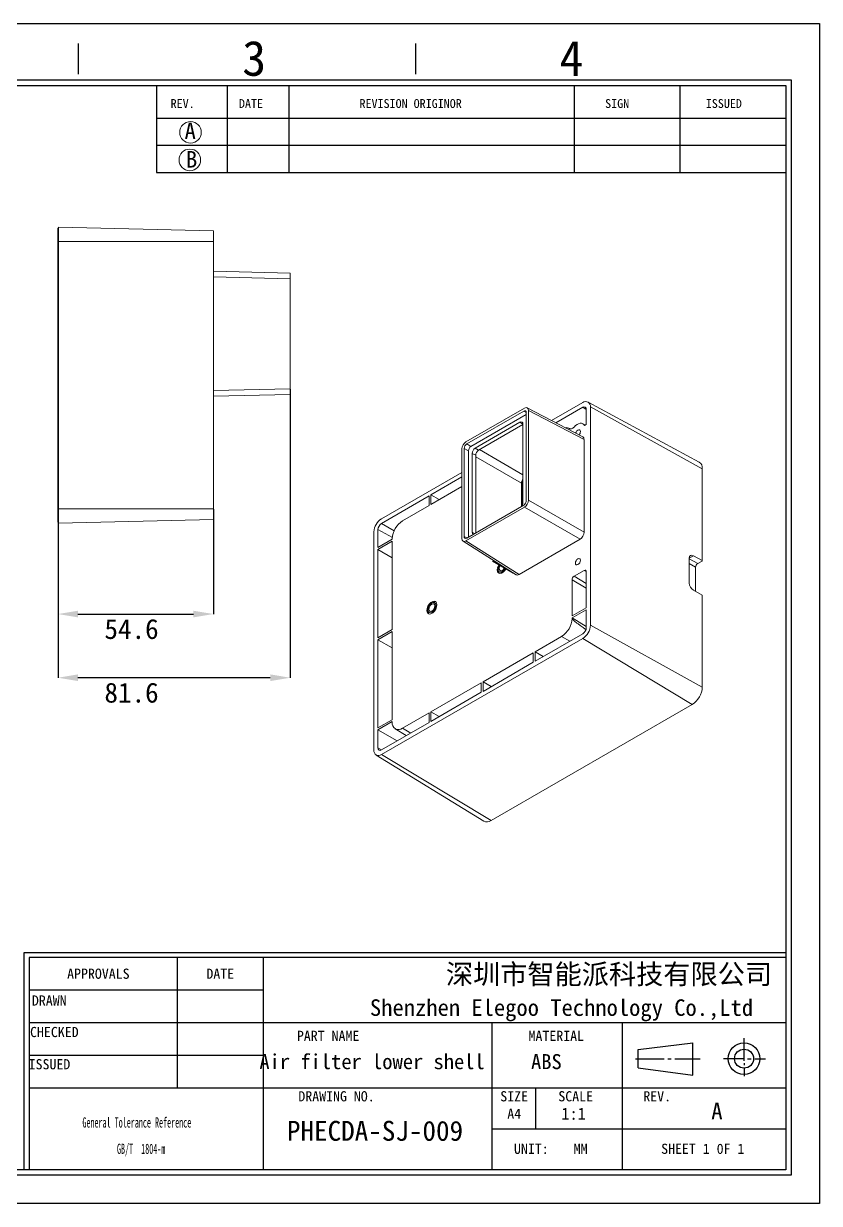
# Model space of a CAD drawing. Header units: millimetres. Extents: x 2 to 295, y 1 to 209.
# Drawn here: x 155.3 to 295.1, y 1.3 to 208.7 of the extents above; entities that cross this region are included whole.
import ezdxf

# ---------------------------------------------------------------- set-up
doc = ezdxf.new("R2010")
doc.units = ezdxf.units.MM
doc.header["$PDSIZE"] = -1
doc.linetypes.add('CENTERX2', pattern=[20.32, 12.7, -2.54, 2.54, -2.54])
doc.layers.add('SLD-0', color=179, linetype='Continuous')
doc.styles.add('C', font='simfang.ttf')
doc.styles.add('SLDTEXTSTYLE2', font='TXT', dxfattribs={"width": 0.469})
doc.styles.add('SLDTEXTSTYLE8', font='TXT', dxfattribs={"width": 0.484})
doc.dimstyles.new('SLDDIMSTYLE0', dxfattribs={"dimtxt": 3.5, "dimasz": 3.5, "dimexe": 0, "dimexo": 0.0625, "dimgap": 0.875, "dimtad": 2, "dimlfac": 2, "dimrnd": 1e-09, "dimzin": 12, "dimdsep": 46, "dimtxsty": 'SLDTEXTSTYLE2', "dimsah": 1, "dimcen": 0.09, "dimadec": 0, "dimazin": 3, "dimtfac": 1, "dimtofl": 0, "dimtmove": 0, "dimatfit": 3, "dimfxl": 1, "dimfrac": 2, "dimtolj": 1, "dimtzin": 12, "dimarcsym": 0})

# ---------------------------------------------------------------- blocks, each defined once
blk = doc.blocks.new('SW_NOTE_3')
at = {"layer": 'SLD-0', "color": 0, "char_height": 1.7927, "attachment_point": 2, "style": 'SLDTEXTSTYLE8'}
for s, insert in [('General Tolerance Reference', (12.75, 2.31)), ('GB/T  1804-m', (13.51, -2.32))]:
    blk.add_mtext(s, dxfattribs=dict(at, insert=insert))
blk = doc.blocks.new('_D_12')
at = {"layer": 'Defpoints', "color": 0}
for p in [(161.34, 123.39), (188.64, 123.39), (188.64, 104.89)]:
    blk.add_point(p, dxfattribs=at)
at = {"layer": 'SLD-0', "color": 0, "lineweight": -2}
for p, q in [((161.34, 123.32), (161.34, 104.89)), ((188.64, 123.32), (188.64, 104.89)), ((164.84, 104.89), (185.14, 104.89))]:
    blk.add_line(p, q, dxfattribs=at)
at = {"layer": 'SLD-0', "color": 0}
for points in [[(164.84, 105.47), (164.84, 104.3), (161.34, 104.89)], [(185.14, 105.47), (185.14, 104.3), (188.64, 104.89)]]:
    blk.add_solid(points, dxfattribs=at)
at = {"layer": 'SLD-0', "color": 0, "insert": (174.26, 104.01), "char_height": 3.5, "attachment_point": 2, "style": 'C'}
blk.add_mtext('\\A1;54.6', dxfattribs=at)
blk = doc.blocks.new('_D_13')
at = {"layer": 'Defpoints', "color": 0}
for p in [(202.14, 144.49), (161.34, 123.39), (161.34, 93.69)]:
    blk.add_point(p, dxfattribs=at)
at = {"layer": 'SLD-0', "color": 0, "lineweight": -2}
for p, q in [((202.14, 144.43), (202.14, 93.69)), ((161.34, 123.32), (161.34, 93.69)), ((198.64, 93.69), (164.84, 93.69))]:
    blk.add_line(p, q, dxfattribs=at)
at = {"layer": 'SLD-0', "color": 0}
for points in [[(164.84, 94.28), (164.84, 93.11), (161.34, 93.69)], [(198.64, 94.28), (198.64, 93.11), (202.14, 93.69)]]:
    blk.add_solid(points, dxfattribs=at)
at = {"layer": 'SLD-0', "color": 0, "insert": (174.26, 92.82), "char_height": 3.5, "attachment_point": 2, "style": 'C'}
blk.add_mtext('\\A1;81.6', dxfattribs=at)

msp = doc.modelspace()

# ---------------------------------------------------------------- linework, layer by layer
at = {"color": 7, "linetype": 'Continuous', "lineweight": 15}
for p, q in [((161.4377, 172.739), (161.3377, 172.7367)), ((161.3377, 170.3867), (161.3377, 172.7367)), ((161.4377, 172.8845), (188.6377, 172.2672)), ((161.4377, 172.8845), (161.4377, 170.3867)), ((188.6377, 172.2672), (188.6377, 170.3867)), ((161.4377, 170.3867), (161.3377, 170.3867)), ((161.3377, 123.3867), (161.3377, 170.3867)), ((188.6377, 170.3867), (161.4377, 170.3867)), ((161.4377, 123.3867), (161.4377, 170.3867)), ((188.6377, 170.3867), (188.6377, 123.3867)), ((188.6377, 165.1367), (202.1377, 164.8304)), ((202.1377, 163.8306), (188.6377, 164.137)), ((202.1377, 164.8304), (202.1377, 163.8306)), ((202.1377, 163.8306), (202.1377, 144.4928)), ((188.6377, 144.1865), (202.1377, 144.4928)), ((202.1377, 143.4931), (188.6377, 143.1867)), ((202.1377, 144.4928), (202.1377, 143.4931)), ((243.2947, 141.0881), (233.015, 135.1537)), ((253.5457, 136.0084), (243.7831, 141.144)), ((253.5344, 142.0503), (248.0637, 138.8922)), ((248.804, 138.5028), (253.5344, 141.2336)), ((273.9963, 131.5862), (254.4594, 142.1519)), ((254.8641, 102.9051), (254.8641, 141.2825)), ((274.5339, 130.4313), (254.8641, 141.2825)), ((243.1576, 140.5651), (233.1521, 134.789)), ((233.8946, 134.3409), (243.6173, 139.9537)), ((243.6173, 124.8262), (243.6173, 140.2997)), ((244.0017, 124.8898), (244.0017, 140.6799)), ((253.7642, 135.5443), (244.0017, 140.6799)), ((254.1568, 140.8742), (254.1568, 138.1898)), ((234.637, 134.0578), (242.4859, 138.5888)), ((243.0195, 138.1871), (235.2381, 133.695)), ((243.0195, 138.2807), (243.0195, 124.4404)), ((251.3028, 137.4357), (251.0887, 137.5515)), ((253.9935, 138.0955), (253.539, 138.3413)), ((254.1568, 138.1898), (253.844, 138.0092)), ((253.7642, 135.5443), (253.7642, 119.2539)), ((232.308, 133.9293), (232.308, 118.1392)), ((232.6925, 133.9929), (232.6925, 118.5194)), ((233.4518, 133.574), (232.6925, 133.9929)), ((233.8946, 134.3409), (233.1521, 134.789)), ((233.4518, 118.4271), (233.4518, 133.574)), ((234.1035, 119.2933), (234.1035, 133.1337)), ((234.7182, 132.7945), (234.1035, 133.1337)), ((235.2381, 133.695), (234.637, 134.0578)), ((234.7182, 132.7945), (234.7182, 119.1581)), ((232.308, 129.7966), (218.1791, 121.6401)), ((226.8677, 125.8392), (232.308, 128.9799)), ((274.5339, 130.4313), (274.5339, 114.3028)), ((232.308, 127.3017), (226.8677, 124.161)), ((242.8459, 123.8855), (242.8459, 127.7861)), ((218.1791, 120.8234), (226.5671, 125.6657)), ((226.5671, 125.6657), (226.5671, 123.9875)), ((226.8677, 124.161), (226.8677, 125.8392)), ((226.8677, 125.8392), (228.3211, 125.0001)), ((242.8459, 125.859), (243.0195, 125.9592)), ((244.0017, 124.8898), (253.7642, 119.2539)), ((161.4377, 123.3867), (161.3377, 123.3867)), ((161.3377, 121.0367), (161.3377, 123.3867)), ((161.4377, 123.3867), (188.6377, 123.3867)), ((161.4377, 123.3867), (161.4377, 120.889)), ((188.6377, 123.3867), (188.6377, 121.5063)), ((226.5671, 123.9875), (221.8914, 121.2883)), ((233.015, 117.731), (243.2947, 123.6654)), ((233.1521, 118.254), (243.1576, 124.0301)), ((253.0573, 118.0295), (243.2947, 123.6654)), ((161.4377, 121.0345), (161.3377, 121.0367)), ((188.6377, 121.5063), (161.4377, 120.889)), ((216.8494, 119.337), (216.8494, 80.9596)), ((217.5567, 116.5915), (217.5567, 119.7453)), ((220.0706, 118.0427), (217.5567, 116.5915)), ((217.5567, 116.2444), (220.0706, 117.6957)), ((217.5567, 100.7301), (217.5567, 116.2444)), ((220.0706, 114.7932), (217.5567, 116.2444)), ((220.0706, 118.1346), (220.0706, 118.0427)), ((220.0706, 117.6957), (220.0706, 102.1814)), ((232.5039, 117.6882), (241.8332, 111.8022)), ((233.015, 117.731), (242.3443, 111.845)), ((253.0573, 118.0295), (242.3443, 111.845)), ((272.256, 114.7028), (272.256, 110.2957)), ((272.9627, 115.1293), (274.5339, 114.3028)), ((274.5001, 114.2035), (273.7222, 113.7544)), ((274.5339, 114.3028), (274.431, 114.2434)), ((274.431, 114.2434), (274.5001, 114.2035)), ((274.5001, 114.2833), (274.5001, 114.2035)), ((238.6852, 112.7539), (238.6852, 112.5498)), ((251.9964, 111.5175), (253.8034, 112.5607)), ((254.1568, 112.3566), (254.1568, 105.9977)), ((273.3688, 113.1422), (273.3688, 108.855)), ((251.6429, 104.5464), (251.6429, 110.9053)), ((272.9627, 109.0894), (274.5339, 108.1824)), ((274.5339, 108.1824), (274.5339, 92.0539)), ((227.1946, 106.937), (227.0178, 106.835)), ((254.1568, 105.9977), (251.6429, 104.5464)), ((226.3108, 105.6103), (226.3108, 105.4062)), ((251.6429, 104.1994), (254.1568, 105.6506)), ((251.6429, 104.1075), (251.6429, 104.1994)), ((254.1568, 102.6822), (251.6429, 104.1994)), ((254.1568, 105.6506), (254.1568, 102.4967)), ((220.0706, 102.1814), (217.5567, 100.7301)), ((217.5567, 100.3831), (220.0706, 101.8344)), ((220.0706, 101.8344), (220.0706, 86.3201)), ((254.8641, 102.9051), (274.5339, 92.0539)), ((217.5567, 84.8688), (217.5567, 100.3831)), ((220.0706, 98.9319), (217.5567, 100.3831)), ((218.1791, 80.1917), (253.5344, 100.6019)), ((253.5344, 101.4187), (245.1464, 96.5764)), ((245.1464, 98.2545), (249.8221, 100.9538)), ((272.7677, 88.9948), (253.5344, 100.6019)), ((236.007, 92.9785), (244.8458, 98.0811)), ((244.8458, 98.0811), (244.8458, 96.4029)), ((245.1464, 96.5764), (245.1464, 98.2545)), ((245.1464, 98.2545), (246.5999, 97.4155)), ((244.8458, 96.4029), (236.007, 91.3003)), ((226.8677, 87.7025), (235.7065, 92.805)), ((235.7065, 92.805), (235.7065, 91.1269)), ((236.007, 91.3003), (236.007, 92.9785)), ((236.007, 92.9785), (237.4605, 92.1394)), ((235.7065, 91.1269), (226.8677, 86.0243)), ((221.8914, 84.8297), (226.5671, 87.529)), ((226.5671, 87.529), (226.5671, 85.8508)), ((226.8677, 86.0243), (226.8677, 87.7025)), ((226.8677, 87.7025), (228.3211, 86.8634)), ((272.7677, 88.9948), (237.4124, 68.5846)), ((220.0706, 86.3201), (217.5567, 84.8688)), ((217.5567, 84.5218), (220.0706, 85.9731)), ((226.5671, 85.8508), (218.1791, 81.0085)), ((220.0706, 85.9731), (220.0706, 85.8812)), ((217.5567, 81.3679), (217.5567, 84.5218)), ((220.9108, 82.5855), (217.5567, 84.5218)), ((220.5835, 84.7145), (222.5277, 83.5189)), ((217.224, 80.1076), (236.1437, 68.4728)), ((218.1791, 80.1917), (237.4124, 68.5846))]:
    msp.add_line(p, q, dxfattribs=at)
at = {"color": 1, "linetype": 'Continuous', "lineweight": 15}
for p, q in [((253.5344, 141.2336), (254.1568, 140.858)), ((243.6173, 140.2877), (243.1576, 140.5651)), ((243.0195, 138.2669), (242.4859, 138.5888)), ((251.1859, 137.4902), (251.2642, 137.4478)), ((242.8459, 126.0189), (243.0195, 126.1191)), ((233.1626, 118.2601), (232.6925, 118.5194)), ((234.5375, 119.0538), (234.1035, 119.2933))]:
    msp.add_line(p, q, dxfattribs=at)
at = {"linetype": 'Continuous', "lineweight": 15}
for p, q in [((235.3899, 133.7826), (243.0195, 129.3782)), ((242.7767, 127.8858), (234.7182, 132.5378)), ((242.7767, 123.8102), (242.7767, 127.8858)), ((220.3833, 119.4932), (218.1791, 120.8234)), ((217.5567, 119.7453), (220.08, 118.3533)), ((272.256, 114.6009), (273.7222, 113.7544)), ((272.9627, 115.1293), (272.2561, 114.7214)), ((254.1568, 112.3377), (253.8034, 112.5607)), ((273.3688, 113.1422), (272.256, 113.7846)), ((254.1568, 109.4541), (251.6429, 110.9053)), ((251.9964, 111.5175), (254.1568, 110.2703)), ((251.2433, 100.0961), (249.8221, 100.9538)), ((223.3126, 83.972), (221.8914, 84.8297)), ((218.1933, 81.0167), (217.5567, 81.3679))]:
    msp.add_line(p, q, dxfattribs=at)
at = {"color": 7, "linetype": 'Continuous', "lineweight": 15, "flags": 128}
for points in [[(252.0085, 137.763), (251.9027, 137.6577), (251.7923, 137.5696), (251.6798, 137.5009), (251.5683, 137.4533), (251.4605, 137.4282), (251.3592, 137.426), (251.2668, 137.4468), (251.1859, 137.4902)], [(253.844, 138.0092), (253.7107, 138.2075), (253.533, 138.3445), (253.3179, 138.4147), (253.0738, 138.4154), (252.8104, 138.3466), (252.5379, 138.211), (252.267, 138.0139), (252.0085, 137.763)], [(252.2824, 136.673), (252.3734, 136.8781), (252.5168, 137.0715), (252.6859, 137.2079), (252.855, 137.2667), (252.9984, 137.2389), (253.0942, 137.1286), (253.1278, 136.9527)], [(253.1278, 114.3346), (253.0942, 114.1198), (252.9984, 113.899), (252.855, 113.7056), (252.6859, 113.5691), (252.5168, 113.5103), (252.3734, 113.5382), (252.2776, 113.6484), (252.244, 113.8243), (252.2776, 114.039), (252.3734, 114.2599), (252.5168, 114.4533), (252.6859, 114.5898), (252.855, 114.6485), (252.9984, 114.6207), (253.0942, 114.5104), (253.1278, 114.3346)], [(238.8641, 113.6755), (238.7152, 113.4273), (238.5617, 113.0317), (238.5084, 112.6518), (238.5617, 112.3335), (238.7152, 112.1151), (238.9503, 112.023), (239.2388, 112.0683), (239.5458, 112.2455), (239.8342, 112.5333), (240.0694, 112.8969), (240.0764, 112.9107)], [(238.9874, 113.5977), (238.8146, 113.2994), (238.7025, 112.9436), (238.6955, 112.621), (238.7945, 112.3808), (238.9845, 112.2596), (239.2367, 112.2757), (239.5125, 112.4268), (239.77, 112.6898), (239.9531, 112.9884)], [(239.1115, 113.5194), (239.109, 113.5163), (238.959, 113.2651), (238.875, 112.9982), (238.8697, 112.7563), (238.9439, 112.5761), (239.0865, 112.4852), (239.2756, 112.4973), (239.4824, 112.6106), (239.6756, 112.8079), (239.8256, 113.0591), (239.829, 113.0667)], [(227.9018, 106.5287), (227.8485, 106.8471), (227.695, 107.0654), (227.4599, 107.1576), (227.1714, 107.1123), (226.8644, 106.9351), (226.576, 106.6473), (226.3408, 106.2837), (226.1873, 105.8881), (226.134, 105.5082), (226.1873, 105.1899), (226.3408, 104.9715), (226.576, 104.8794), (226.8644, 104.9247), (227.1714, 105.1019), (227.4599, 105.3897), (227.695, 105.7533), (227.8485, 106.1489), (227.9018, 106.5287)], [(227.725, 106.4361), (227.668, 106.715), (227.5121, 106.8878), (227.2809, 106.9283), (227.0097, 106.8303), (226.7398, 106.6086), (226.5122, 106.2972), (226.3616, 105.9433), (226.3109, 105.6009), (226.3678, 105.322), (226.5237, 105.1492), (226.7549, 105.1087), (227.0261, 105.2067), (227.2961, 105.4283), (227.5237, 105.7398), (227.6743, 106.0937), (227.725, 106.4361)], [(227.5482, 106.3317), (227.5055, 106.5409), (227.3886, 106.6705), (227.2152, 106.7008), (227.0118, 106.6273), (226.8093, 106.4611), (226.6386, 106.2275), (226.5256, 105.9621), (226.4876, 105.7053), (226.5303, 105.4961), (226.6473, 105.3665), (226.8206, 105.3361), (227.0241, 105.4097), (227.2265, 105.5759), (227.3972, 105.8095), (227.5102, 106.0749), (227.5482, 106.3317)]]:
    msp.add_lwpolyline(points, dxfattribs=at)
at = {"color": 7, "linetype": 'Continuous', "lineweight": 15}
for centre, radius, start, end in [((254.0535, 141.414), 0.8212, 350.785963, 129.203285), ((253.7774, 140.9357), 0.3844, 350.785963, 129.203285), ((243.3371, 140.3451), 0.2839, 350.785963, 129.203285), ((242.6942, 138.3335), 0.3295, 350.785963, 129.203285), ((250.6278, 136.6718), 0.9905, 55.709803, 101.11011), ((252.1549, 137.0019), 0.9741, 318.492341, 357.109228), ((233.6903, 133.9475), 0.9989, 122.605478, 177.394522), ((234.4131, 133.5302), 0.9623, 122.605478, 177.394522), ((235.2619, 133.081), 1.1596, 122.605478, 177.394522), ((235.847, 132.7432), 1.1299, 122.605478, 177.394522), ((273.3536, 130.5844), 1.1902, 352.607879, 57.317113), ((241.8803, 124.4902), 1.1403, 324.56401, 357.497227), ((242.6194, 124.8716), 0.9989, 302.605478, 357.394522), ((219.7363, 119.2057), 2.8899, 122.605478, 177.394522), ((218.908, 119.6838), 1.3527, 122.605478, 177.394522), ((224.0238, 117.9547), 3.9573, 122.605478, 177.394522), ((232.9726, 118.474), 0.2839, 170.785963, 309.203285), ((234.4538, 119.2487), 0.3531, 172.740664, 246.617214), ((239.3737, 112.5025), 0.6901, 176.070268, 222.146454), ((227.5804, 106.3616), 0.6928, 77.95377, 123.840262), ((227.0601, 105.3799), 0.7497, 177.993073, 220.223649), ((247.6897, 104.2874), 3.9573, 302.605478, 357.394522), ((251.9772, 103.0364), 2.8899, 302.605478, 357.394522), ((252.8055, 102.5582), 1.3527, 302.605478, 357.394522), ((270.6993, 92.2284), 3.8385, 302.605478, 357.394522), ((221.1806, 85.7011), 1.1245, 170.785963, 309.203285), ((217.66, 80.8281), 0.8212, 170.785963, 309.203285), ((217.9361, 81.3064), 0.3844, 170.785963, 309.203285), ((236.6864, 69.5686), 1.2228, 243.654875, 306.418301)]:
    msp.add_arc(centre, radius, start, end, dxfattribs=at)
at = {"color": 1, "linetype": 'Continuous', "lineweight": 15}
msp.add_arc((242.7232, 127.7748), 0.1232, 5.263503, 64.30419, dxfattribs=at)
at = {"color": 7, "linetype": 'Continuous', "lineweight": 15}
for centre, major_axis, ratio, start_param, end_param in [((243.2944, 140.2712), (0.5002, 0.8665), 0.57708443, 5.49796332, 7.06824493), ((233.0153, 134.3372), (0.5, 0.866), 0.57767881, 0.78557417, 2.35585578), ((253.0569, 135.1356), (0.5002, 0.8665), 0.57708443, 5.49796332, 6.30586476), ((243.2944, 124.4819), (0.5, 0.866), 0.57767881, 3.92716683, 5.49744844), ((253.0569, 118.8461), (0.5, 0.866), 0.57767881, 3.92716683, 5.49744844), ((233.0153, 118.5479), (0.5002, 0.8665), 0.57708443, 2.35637067, 3.92665228), ((272.9791, 114.3039), (-0.5173, 0.8559), 0.59032864, 5.50868635, 7.05679339), ((253.8032, 112.1522), (0.2501, 0.4332), 0.57708443, 5.49796332, 7.06824493), ((273.7224, 113.3461), (0.25, 0.433), 0.57767881, 0.78557417, 2.35585578), ((242.3446, 112.662), (0.5002, 0.8665), 0.57708443, 3.1189132, 3.92665228), ((251.9966, 111.1093), (0.25, 0.433), 0.57767881, 0.78557417, 2.35585578), ((272.9791, 109.8967), (-0.5173, 0.8559), 0.59032864, 0.77360809, 2.32171513)]:
    msp.add_ellipse(centre, major_axis=major_axis, ratio=ratio, start_param=start_param, end_param=end_param, dxfattribs=at)
at = {"linetype": 'Continuous', "lineweight": 15}
msp.add_ellipse((243.48, 128.296), major_axis=(0.5, 0.866), ratio=0.57128, start_param=1.50453786, end_param=2.3558562, dxfattribs=at)
at = {"color": 7, "linetype": 'Continuous', "lineweight": 15}
for points, knots in [([(242.8459, 127.7861), (242.848, 127.8317), (242.854, 127.9661), (242.904, 128.1903), (242.9876, 128.3559), (243.0195, 128.419)], [0, 0, 0, 0, 0.24087508, 0.71075922, 1, 1, 1, 1]), ([(254.0966, 102.1697), (253.93, 102.2834), (253.544, 102.5468), (253.012, 102.9247), (252.5489, 103.2654), (252.2392, 103.5046), (252.0321, 103.6739), (251.8937, 103.795), (251.8012, 103.8828), (251.735, 103.9522), (251.69, 104.0062), (251.6612, 104.0503), (251.6476, 104.0794), (251.6432, 104.0977), (251.643, 104.1056), (251.6429, 104.1075)], [0, 0, 0, 0, 0.198589919, 0.460035003, 0.635463215, 0.753359827, 0.832780449, 0.886474417, 0.922974668, 0.947996769, 0.971258184, 0.983388888, 0.991989872, 0.998083971, 1, 1, 1, 1])]:
    msp.add_open_spline(points, degree=3, knots=knots, dxfattribs=at)
at = {"layer": 'SLD-0'}
for p, q in [((1.5907, 208.6737), (295.1066, 208.6737)), ((295.1066, 208.6737), (295.1066, 1.2938)), ((12.6748, 197.811), (289.1814, 197.811)), ((252.0174, 197.811), (252.0174, 182.5137)), ((270.5994, 197.811), (270.5994, 182.5137)), ((289.1814, 197.811), (289.1814, 7.2189)), ((289.1814, 7.2189), (12.6748, 7.2189)), ((295.1066, 1.2938), (1.5907, 1.2938))]:
    msp.add_line(p, q, dxfattribs=at)
at = {"layer": 'SLD-0', "color": 6, "linetype": 'Continuous'}
for p, q in [((164.9525, 199.786), (164.9525, 205.1695)), ((224.2039, 199.786), (224.2039, 205.1695)), ((11.6873, 198.7985), (290.1689, 198.7985)), ((290.1689, 198.7985), (290.1689, 6.2314)), ((290.1689, 6.2314), (11.6873, 6.2314))]:
    msp.add_line(p, q, dxfattribs=at)
at = {"layer": 'SLD-0', "color": 179, "linetype": 'Continuous'}
for p, q in [((178.6588, 197.811), (178.6588, 182.5137)), ((191.0502, 197.811), (191.0502, 182.5137)), ((201.8863, 197.811), (201.8863, 182.5137)), ((178.6588, 192.0745), (289.1814, 192.0745)), ((178.6588, 187.2941), (289.1814, 187.2941)), ((178.6588, 182.5137), (289.1814, 182.5137)), ((289.1814, 45.3294), (155.3299, 45.3294)), ((155.3299, 45.3294), (155.3299, 7.2189)), ((289.1814, 44.5061), (156.286, 44.5061)), ((156.286, 44.5061), (156.286, 7.2189)), ((182.2808, 44.5061), (182.2808, 21.5602)), ((197.3975, 44.5061), (197.3975, 7.2189)), ((197.3975, 38.7696), (156.286, 38.7696)), ((289.1814, 33.0331), (156.286, 33.0331)), ((237.553, 33.0331), (237.553, 7.2189)), ((260.499, 7.2189), (260.499, 33.0331)), ((263.2552, 28.3538), (272.8879, 29.5382)), ((272.8879, 23.8461), (272.8879, 29.5382)), ((281.8693, 26.3495), (281.8693, 30.3163)), ((197.3975, 27.2966), (156.286, 27.2966)), ((263.2552, 25.1064), (263.2552, 28.3538)), ((262.7856, 26.7328), (267.8301, 26.7328)), ((263.2552, 25.1064), (272.8879, 23.8461)), ((268.4607, 26.7328), (269.0912, 26.7328)), ((269.7218, 26.7328), (274.1357, 26.7328)), ((281.8693, 26.7328), (278.2684, 26.7328)), ((281.8693, 25.9663), (281.8693, 25.5831)), ((281.8693, 25.1998), (281.8693, 23.6668)), ((282.4999, 26.7328), (283.1304, 26.7328)), ((283.761, 26.7328), (285.6527, 26.7328)), ((289.1814, 21.5602), (156.286, 21.5602)), ((245.2016, 21.5602), (245.2016, 14.3895)), ((237.553, 14.3895), (289.1814, 14.3895))]:
    msp.add_line(p, q, dxfattribs=at)
at = {"layer": 'SLD-0', "linetype": 'CENTERX2', "lineweight": 0}
msp.add_line((241.3012, 112.0601), (237.6602, 114.162), dxfattribs=at)
at = {"layer": 'SLD-0', "lineweight": 0}
for centre in [(184.6221, 189.5636), (184.4994, 184.7149)]:
    msp.add_circle(centre, 1.8944, dxfattribs=at)
at = {"layer": 'SLD-0', "color": 179, "linetype": 'Continuous'}
for radius in [2.7714, 1.669]:
    msp.add_circle((281.8693, 26.7328), radius, dxfattribs=at)

# ---------------------------------------------------------------- block references
at = {"layer": 'SLD-0', "color": 179}
msp.add_blockref('SW_NOTE_3', (162.4379, 14.1109), dxfattribs=at)

# ---------------------------------------------------------------- texts
at = {"layer": 'SLD-0', "style": 'C'}
for s, insert, char_height, attachment_point in [('3', (193.7066, 205.6655), 6.172, 1), ('4', (249.4405, 205.6593), 6.172, 1), ('A', (183.5778, 191.2862), 2.9034, 1), ('B', (183.8319, 186.2712), 2.9034, 1), ('深圳市智能派科技有限公司', (258.1379, 43.34), 3.5, 2), ('Air filter lower shell', (216.5136, 27.5373), 2.645833, 2), ('ABS', (247.1448, 27.5373), 2.64583, 2), ('A', (276.1139, 18.9954), 2.9104, 1), ('PHECDA-SJ-009', (201.5599, 15.8005), 3.5, 1)]:
    msp.add_mtext(s, dxfattribs=dict(at, insert=insert, char_height=char_height, attachment_point=attachment_point))
at = {"layer": 'SLD-0', "color": 179, "style": 'C'}
for s, insert, char_height, attachment_point in [('REV.', (181.1288, 195.4001), 1.55363, 1), ('DATE', (193.1265, 195.4001), 1.55363, 1), ('REVISION ORIGINOR', (214.3082, 195.4001), 1.553633, 1), ('SIGN', (257.4664, 195.4001), 1.55363, 1), ('ISSUED', (275.1481, 195.4001), 1.55363, 1), ('APPROVALS', (168.4266, 42.5627), 1.79265, 2), ('DATE', (189.8496, 42.5627), 1.79265, 2), ('DRAWN', (159.8036, 37.8529), 1.79265, 2), ('Shenzhen Elegoo Technology Co.,Ltd', (249.7983, 37.1647), 2.910417, 2), ('CHECKED', (160.6957, 32.3147), 1.79265, 2), ('PART NAME', (208.7939, 31.6454), 1.79265, 2), ('MATERIAL', (248.8802, 31.6454), 1.79265, 2), ('ISSUED', (159.837, 26.6544), 1.79265, 2), ('DRAWING NO.', (210.268, 21.0216), 1.792654, 2), ('SIZE', (241.4789, 21.0216), 1.79265, 2), ('SCALE', (252.2889, 21.0216), 1.79265, 2), ('REV.', (266.6102, 21.0216), 1.79265, 2), ('A4', (241.4898, 17.9531), 1.79265, 2), ('1:1', (251.93, 18.1206), 2.11667, 2), ('UNIT:', (244.4987, 11.7907), 1.79265, 2), ('MM', (253.1609, 11.7907), 1.79265, 2), ('SHEET 1 0F 1', (274.62, 11.7907), 1.792654, 2)]:
    msp.add_mtext(s, dxfattribs=dict(at, insert=insert, char_height=char_height, attachment_point=attachment_point))

# ---------------------------------------------------------------- dimensions: what is measured, and where the dimension line sits
at = {"layer": 'SLD-0'}
for base, p1, p2, picture, middle in [((161.3377, 93.6928), (202.1377, 144.4928), (161.3377, 123.3867), '_D_13', (174.2607, 93.6928)), ((188.6377, 104.8867), (161.3377, 123.3867), (188.6377, 123.3867), '_D_12', (174.2607, 104.8867))]:
    dim = msp.add_linear_dim(base=base, p1=p1, p2=p2, dimstyle='SLDDIMSTYLE0', override={"dimtxsty": 'C'}, dxfattribs=at)
    dim.commit()
    dim.dimension.update_dxf_attribs({"geometry": picture, "text_midpoint": middle, "dimtype": 160})

doc.saveas('drawing.dxf')
